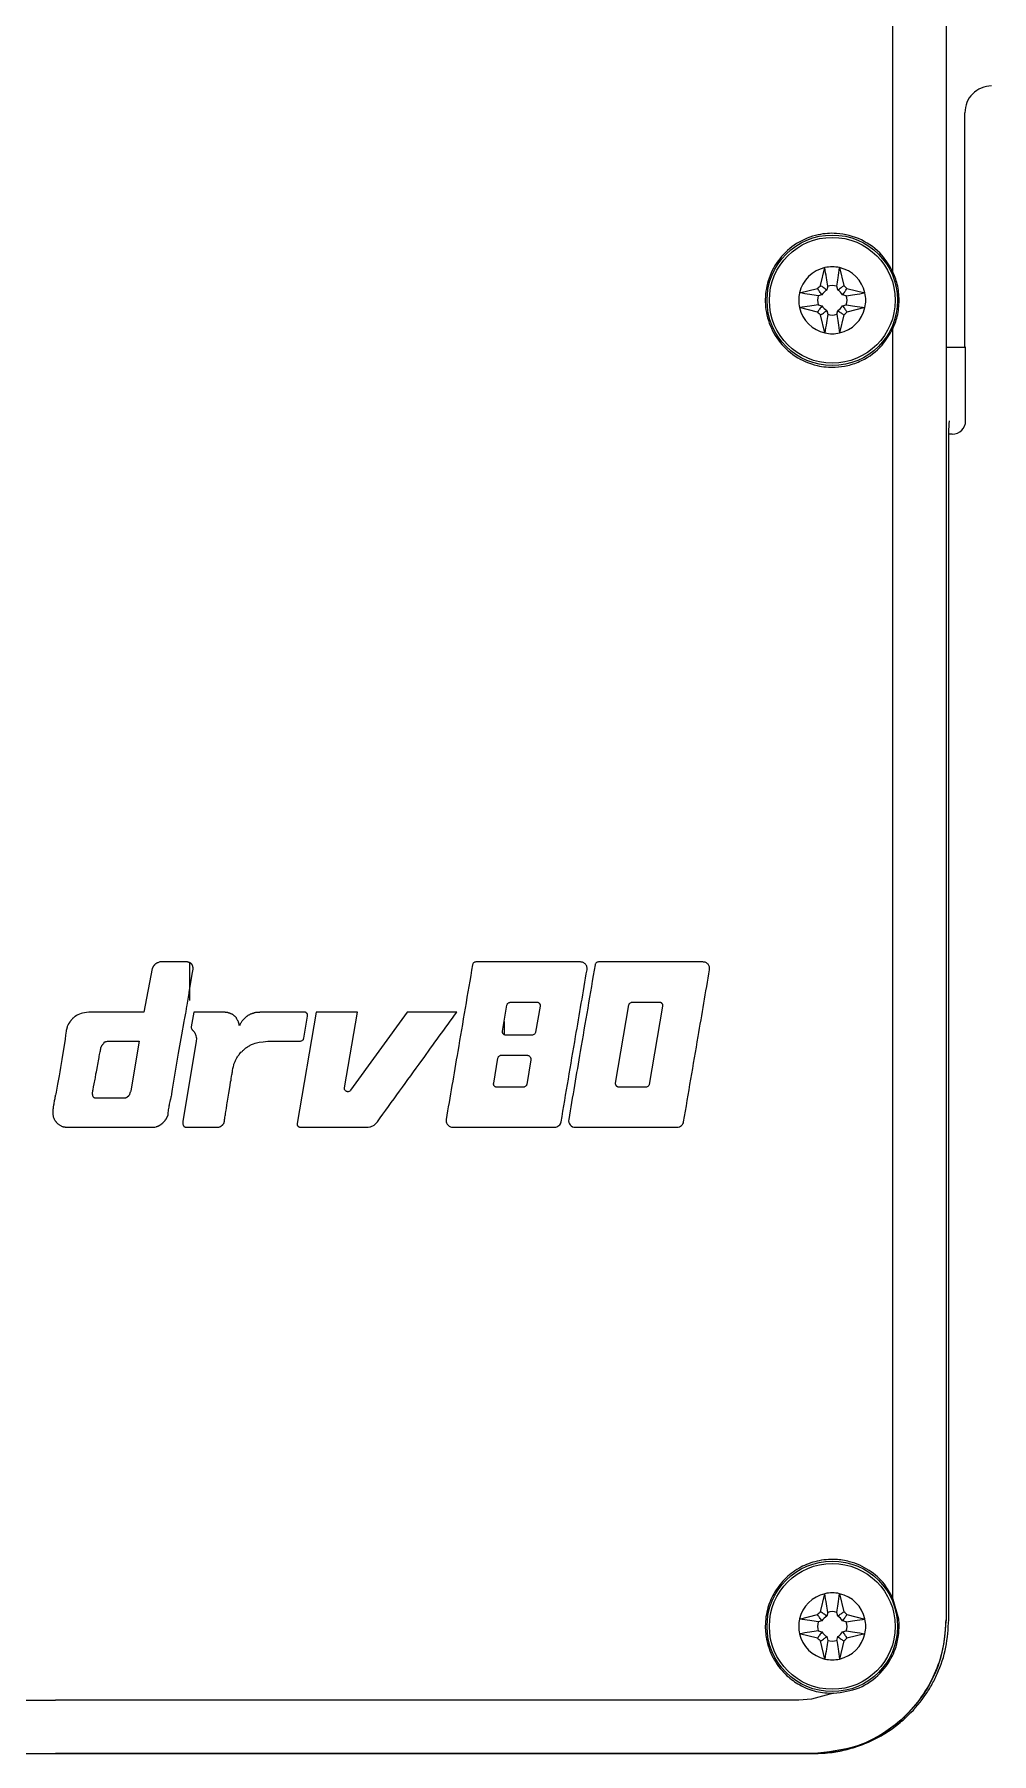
# Model space of a CAD drawing. Extents: x -6836 to 13740, y -142 to 3166.
# Drawn here: x 1495.342 to 1498.086, y 2938.186 to 2943.113 of the extents above; entities that cross this region are included whole.
import ezdxf

# ---------------------------------------------------------------- set-up
doc = ezdxf.new("R2010")
doc.units = 0
doc.header["$LTSCALE"] = 18
doc.header["$MEASUREMENT"] = 0
doc.layers.add('P-EQMT-N', color=3, linetype='Continuous')

# ---------------------------------------------------------------- blocks, each defined once
blk = doc.blocks.new('A$C472C50F8')
at = {"linetype": 'Continuous', "lineweight": 0}
for p, q in [((36.9557, 44.5501), (36.9557, 38.2164)), ((36.802, 39.56), (36.802, 38.4345)), ((36.9555, 39.56), (36.9555, 34.5698)), ((37.0093, 38.37), (37.0093, 38.8882)), ((36.5957, 38.3928), (36.6081, 38.4444)), ((36.6504, 38.4444), (36.6628, 38.3928)), ((36.5356, 38.3719), (36.5873, 38.3844)), ((36.6161, 38.391), (36.6136, 38.3803)), ((36.645, 38.3803), (36.6424, 38.391)), ((36.6712, 38.3844), (36.7229, 38.3719)), ((36.5997, 38.3665), (36.5891, 38.3639)), ((36.5891, 38.3377), (36.5997, 38.3351)), ((36.6694, 38.3639), (36.6588, 38.3665)), ((36.6588, 38.3351), (36.6694, 38.3377)), ((37.0097, 38.37), (37.0093, 38.37)), ((37.0097, 38.2164), (37.0097, 38.37)), ((36.5873, 38.3172), (36.5356, 38.3297)), ((36.6081, 38.2572), (36.5957, 38.3088)), ((36.6136, 38.3213), (36.6161, 38.3106)), ((36.6424, 38.3106), (36.645, 38.3213)), ((36.6628, 38.3088), (36.6504, 38.2572)), ((36.7229, 38.3297), (36.6712, 38.3172)), ((36.802, 38.2671), (36.8019, 34.6344)), ((36.9555, 38.2164), (36.9555, 34.5698)), ((36.9557, 38.2164), (36.9555, 38.2164)), ((36.9557, 38.2164), (37.0093, 38.2164)), ((37.0093, 38.2164), (37.0096, 38.2164)), ((37.0112, 38.2164), (37.0096, 38.2164)), ((37.0115, 38.2164), (37.0112, 38.2164)), ((37.0115, 38.0053), (37.0115, 38.2164)), ((36.9632, 34.5698), (36.9632, 37.9669)), ((36.9728, 37.9669), (36.9632, 37.9669)), ((36.9731, 37.9669), (36.9728, 37.9669)), ((34.68, 36.4356), (34.6561, 36.3109)), ((34.6875, 36.4473), (34.6861, 36.4459)), ((34.6942, 36.4518), (34.6924, 36.4508)), ((34.698, 36.4534), (34.696, 36.4526)), ((34.6999, 36.454), (34.698, 36.4534)), ((34.7019, 36.4546), (34.6999, 36.454)), ((34.7812, 36.4546), (34.7019, 36.4546)), ((34.786, 36.3684), (34.7951, 36.4244)), ((34.7882, 36.4519), (34.7866, 36.4527)), ((34.7867, 36.4526), (34.7867, 36.3446)), ((34.7969, 36.4336), (34.797, 36.436)), ((34.797, 36.436), (34.797, 36.4383)), ((35.9073, 36.4546), (35.6076, 36.4546)), ((36.2586, 36.4546), (35.9588, 36.4546)), ((34.7769, 36.3121), (34.7785, 36.3215)), ((34.7801, 36.3308), (34.7846, 36.359)), ((35.6841, 36.2561), (35.6969, 36.3312)), ((35.7064, 36.3392), (35.7823, 36.3393)), ((35.7917, 36.3282), (35.779, 36.2539)), ((36.0083, 36.1072), (36.0465, 36.3315)), ((36.056, 36.3394), (36.1335, 36.3394)), ((36.1429, 36.3282), (36.1047, 36.1039)), ((34.4428, 36.2816), (34.4403, 36.2776)), ((34.4627, 36.3016), (34.459, 36.2988)), ((34.6561, 36.3109), (34.504, 36.3109)), ((34.7646, 36.2455), (34.7713, 36.2844)), ((34.7991, 36.3109), (34.7915, 36.2683)), ((34.8869, 36.3109), (34.7991, 36.3109)), ((34.929, 36.2768), (34.9276, 36.2822)), ((34.9451, 36.2938), (34.9415, 36.2894)), ((34.9863, 36.31), (34.9809, 36.31)), ((35.1159, 36.3109), (34.9912, 36.3109)), ((35.1497, 36.3109), (35.0954, 35.992)), ((35.1145, 36.236), (35.1253, 36.2996)), ((35.2681, 36.3109), (35.1497, 36.3109)), ((35.2312, 36.094), (35.2681, 36.3109)), ((35.4108, 36.3109), (35.2484, 36.0868)), ((35.553, 36.3109), (35.4108, 36.3109)), ((35.6888, 36.2837), (35.6888, 36.2462)), ((34.43, 36.2336), (34.421, 36.1752)), ((34.4316, 36.2451), (34.43, 36.2336)), ((34.4332, 36.2567), (34.4316, 36.2451)), ((34.5412, 36.2217), (34.5443, 36.2253)), ((34.5537, 36.228), (34.6424, 36.228)), ((34.6424, 36.228), (34.6182, 36.0856)), ((34.7557, 36.1937), (34.7646, 36.2455)), ((34.8063, 36.2271), (34.7696, 36.0095)), ((34.7978, 36.2571), (34.8009, 36.2535)), ((34.8072, 36.2365), (34.8063, 36.2271)), ((34.9747, 36.2217), (34.9863, 36.2249)), ((34.9863, 36.2249), (34.998, 36.2262)), ((34.998, 36.2262), (35.0114, 36.228)), ((35.0114, 36.228), (35.105, 36.228)), ((35.7683, 36.2449), (35.6936, 36.2449)), ((34.421, 36.1752), (34.4172, 36.1517)), ((34.5326, 36.2092), (34.5335, 36.2101)), ((34.747, 36.142), (34.7557, 36.1937)), ((35.6587, 36.1069), (35.671, 36.1793)), ((35.6805, 36.1873), (35.754, 36.1873)), ((35.7654, 36.1738), (35.7535, 36.1039)), ((34.4131, 36.1283), (34.4089, 36.1048)), ((34.4152, 36.14), (34.4131, 36.1283)), ((34.4172, 36.1517), (34.4152, 36.14)), ((34.5174, 36.1228), (34.5188, 36.134)), ((34.521, 36.1447), (34.5228, 36.1555)), ((34.7385, 36.0901), (34.747, 36.142)), ((34.9066, 36.1196), (34.907, 36.1277)), ((34.9097, 36.1393), (34.9097, 36.1425)), ((34.9102, 36.1438), (34.9111, 36.1492)), ((34.9111, 36.1492), (34.9129, 36.1555)), ((34.4023, 36.0699), (34.4029, 36.0727)), ((34.4068, 36.0932), (34.4046, 36.0815)), ((34.4089, 36.1048), (34.4068, 36.0932)), ((34.5089, 36.078), (34.5094, 36.0865)), ((34.512, 36.0972), (34.5134, 36.1053)), ((34.6115, 36.0699), (34.6083, 36.0672)), ((34.6182, 36.0847), (34.6173, 36.082)), ((34.735, 36.0702), (34.7358, 36.0737)), ((34.7364, 36.0771), (34.7385, 36.0901)), ((34.8954, 36.056), (34.8981, 36.0672)), ((34.8981, 36.0672), (34.8994, 36.0789)), ((34.8994, 36.0789), (34.9017, 36.0896)), ((34.9035, 36.1004), (34.9048, 36.1107)), ((35.744, 36.0958), (35.6681, 36.0957)), ((36.0953, 36.096), (36.0178, 36.096)), ((34.3958, 36.0211), (34.3959, 36.0269)), ((34.3959, 36.0269), (34.3963, 36.0328)), ((34.3971, 36.0388), (34.398, 36.0449)), ((34.603, 36.0641), (34.5165, 36.0641)), ((34.7257, 36.0166), (34.7257, 36.02)), ((34.726, 36.0235), (34.7264, 36.0272)), ((34.7264, 36.0272), (34.7269, 36.031)), ((34.7269, 36.031), (34.7275, 36.0349)), ((34.7275, 36.0349), (34.7282, 36.0388)), ((34.7282, 36.0388), (34.729, 36.0428)), ((34.7298, 36.0469), (34.7307, 36.0509)), ((34.7307, 36.0509), (34.7316, 36.0549)), ((34.8927, 36.035), (34.8941, 36.0453)), ((34.4051, 35.9953), (34.4095, 35.9909)), ((34.4216, 35.983), (34.4225, 35.9829)), ((34.4225, 35.9829), (34.4234, 35.9828)), ((34.4337, 35.9811), (34.4347, 35.981)), ((34.4347, 35.981), (34.4356, 35.9809)), ((34.4356, 35.9809), (34.4365, 35.9808)), ((34.4365, 35.9808), (34.6786, 35.9808)), ((34.6872, 35.9815), (34.6911, 35.9824)), ((34.7137, 35.9966), (34.7162, 35.9996)), ((34.7696, 36.0095), (34.7673, 35.9978)), ((34.7673, 35.9978), (34.7673, 35.9911)), ((34.7682, 35.988), (34.7696, 35.9853)), ((34.7758, 35.9808), (34.8699, 35.9808)), ((34.8869, 35.9978), (34.8869, 36.0032)), ((34.8878, 36.005), (34.8878, 36.0095)), ((35.1048, 35.9808), (35.2943, 35.9808)), ((35.5415, 35.9808), (35.8331, 35.9808)), ((35.8927, 35.9808), (36.1843, 35.9808)), ((36.5957, 34.5926), (36.6081, 34.6442)), ((36.6504, 34.6442), (36.6628, 34.5926)), ((36.6161, 34.5908), (36.6136, 34.5801)), ((36.645, 34.5801), (36.6424, 34.5908)), ((36.82, 34.5715), (36.8019, 34.6344)), ((36.5356, 34.5717), (36.5873, 34.5842)), ((36.5997, 34.5663), (36.5891, 34.5637)), ((36.6694, 34.5637), (36.6588, 34.5663)), ((36.6712, 34.5842), (36.7229, 34.5717)), ((36.5873, 34.517), (36.5356, 34.5295)), ((36.5891, 34.5375), (36.5997, 34.5349)), ((36.6081, 34.457), (36.5957, 34.5087)), ((36.6136, 34.5211), (36.6161, 34.5104)), ((36.6424, 34.5104), (36.645, 34.5211)), ((36.6628, 34.5087), (36.6504, 34.457)), ((36.6588, 34.5349), (36.6694, 34.5375)), ((36.7229, 34.5295), (36.6712, 34.517)), ((36.5697, 34.342), (36.5333, 34.3395)), ((36.6331, 34.3587), (36.5697, 34.342)), ((32.2341, 34.1859), (36.5716, 34.1859)), ((32.2341, 34.1859), (34.4029, 34.1859)), ((36.5717, 34.1859), (34.4029, 34.1859)), ((36.5758, 34.1859), (36.5716, 34.1859))]:
    blk.add_line(p, q, dxfattribs=at)
at = {"linetype": 'Continuous', "lineweight": 0, "flags": 128}
for points in [[(34.7951, 36.4244), (34.7961, 36.4295), (34.7969, 36.4336)], [(34.7846, 36.359), (34.7854, 36.3643), (34.786, 36.3684)], [(34.7751, 36.3028), (34.7761, 36.308), (34.7769, 36.3121)], [(34.7785, 36.3215), (34.7794, 36.3267), (34.7801, 36.3308)], [(34.4382, 36.2736), (34.4372, 36.2713), (34.4365, 36.2695)], [(34.4519, 36.2925), (34.4501, 36.2905), (34.4486, 36.289)], [(34.459, 36.2988), (34.4569, 36.2971), (34.4554, 36.2958)], [(34.7713, 36.2844), (34.7724, 36.2896), (34.7733, 36.2936)], [(34.7733, 36.2936), (34.7743, 36.2988), (34.7751, 36.3028)], [(34.7915, 36.2683), (34.792, 36.2661), (34.7924, 36.2643)], [(34.925, 36.2867), (34.9237, 36.2889), (34.9227, 36.2907)], [(34.9299, 36.2714), (34.9294, 36.2745), (34.929, 36.2768)], [(34.933, 36.2782), (34.9313, 36.2744), (34.9299, 36.2714)], [(34.5344, 36.2123), (34.5352, 36.2141), (34.5358, 36.2155)], [(34.5492, 36.2271), (34.5517, 36.2276), (34.5537, 36.228)], [(34.8054, 36.2432), (34.8064, 36.2395), (34.8072, 36.2365)], [(34.9648, 36.2177), (34.9703, 36.22), (34.9747, 36.2217)], [(34.5228, 36.1555), (34.524, 36.1612), (34.525, 36.1658)], [(34.525, 36.1658), (34.526, 36.1713), (34.5268, 36.1756)], [(34.5268, 36.1756), (34.5276, 36.1804), (34.5282, 36.1841)], [(34.5282, 36.1841), (34.5289, 36.1891), (34.5295, 36.1931)], [(34.5295, 36.1931), (34.5305, 36.1968), (34.5313, 36.1998)], [(34.9142, 36.1617), (34.916, 36.1657), (34.9173, 36.1689)], [(34.9173, 36.1689), (34.9191, 36.1727), (34.9205, 36.1756)], [(34.9205, 36.1756), (34.9227, 36.1796), (34.9245, 36.1828)], [(34.929, 36.189), (34.932, 36.1928), (34.9344, 36.1958)], [(34.5152, 36.1138), (34.5164, 36.1188), (34.5174, 36.1228)], [(34.5188, 36.134), (34.52, 36.14), (34.521, 36.1447)], [(34.9048, 36.1107), (34.9058, 36.1157), (34.9066, 36.1196)], [(34.907, 36.1277), (34.9081, 36.1315), (34.9088, 36.1344)], [(34.9088, 36.1344), (34.9093, 36.1372), (34.9097, 36.1393)], [(34.9129, 36.1555), (34.9136, 36.159), (34.9142, 36.1617)], [(34.4014, 36.0636), (34.4019, 36.0672), (34.4023, 36.0699)], [(34.4046, 36.0815), (34.4036, 36.0766), (34.4029, 36.0727)], [(34.5094, 36.0726), (34.5091, 36.0756), (34.5089, 36.078)], [(34.5094, 36.0865), (34.5104, 36.089), (34.5111, 36.091)], [(34.5111, 36.0677), (34.5101, 36.0704), (34.5094, 36.0726)], [(34.5111, 36.091), (34.5116, 36.0945), (34.512, 36.0972)], [(34.5134, 36.1053), (34.5144, 36.1101), (34.5152, 36.1138)], [(34.7342, 36.0665), (34.7347, 36.0686), (34.735, 36.0702)], [(34.9017, 36.0896), (34.9027, 36.0956), (34.9035, 36.1004)], [(34.3963, 36.0155), (34.396, 36.0187), (34.3958, 36.0211)], [(34.3963, 36.0328), (34.3967, 36.0361), (34.3971, 36.0388)], [(34.398, 36.0449), (34.3987, 36.0484), (34.3991, 36.0511)], [(34.3991, 36.0511), (34.3998, 36.0546), (34.4003, 36.0573)], [(34.4003, 36.0573), (34.4009, 36.0609), (34.4014, 36.0636)], [(34.7316, 36.0549), (34.7326, 36.0593), (34.7334, 36.0627)], [(34.8878, 36.0095), (34.8888, 36.0135), (34.8896, 36.0166)], [(34.8896, 36.0166), (34.8903, 36.0214), (34.8909, 36.0251)], [(34.8909, 36.0251), (34.8919, 36.0307), (34.8927, 36.035)], [(34.8941, 36.0453), (34.8948, 36.0513), (34.8954, 36.056)], [(34.3974, 36.0101), (34.3968, 36.0132), (34.3963, 36.0155)], [(34.3992, 36.005), (34.3982, 36.0079), (34.3974, 36.0101)], [(34.7673, 35.9911), (34.7678, 35.9894), (34.7682, 35.988)]]:
    blk.add_lwpolyline(points, dxfattribs=at)
at = {"linetype": 'Continuous', "lineweight": 0}
for centre, radius in [((36.6293, 38.3508), 0.1871), ((36.6293, 38.3508), 0.1804), ((36.6293, 34.5506), 0.1871), ((36.6293, 34.5506), 0.1804)]:
    blk.add_circle(centre, radius, dxfattribs=at)
for centre, radius, start, end in [((36.6293, 38.3508), 0.096, 102.709, 167.291), ((36.6293, 38.3508), 0.096, 77.291, 102.709), ((36.6293, 38.3508), 0.096, 12.709, 77.291), ((36.6293, 38.3508), 0.0537, 128.6822, 141.3178), ((36.6293, 38.3508), 0.0423, 71.9052, 108.0948), ((36.6293, 38.3508), 0.0537, 38.6822, 51.3178), ((36.6293, 38.3508), 0.096, 167.291, 192.709), ((36.6293, 38.3508), 0.0423, 161.9052, 198.0948), ((36.6293, 38.3508), 0.0334, 118.0076, 151.9924), ((36.6293, 38.3508), 0.0334, 208.0076, 241.9924), ((36.6293, 38.3508), 0.0334, 28.0076, 61.9924), ((36.6293, 38.3508), 0.0334, 298.0076, 331.9924), ((36.6293, 38.3508), 0.0423, 341.9052, 18.0948), ((36.6293, 38.3508), 0.096, 347.291, 12.709), ((36.6293, 38.3508), 0.096, 192.709, 257.291), ((36.6293, 38.3508), 0.0537, 218.6822, 231.3178), ((36.6293, 38.3508), 0.0423, 251.9052, 288.0948), ((36.6293, 38.3508), 0.096, 282.709, 347.291), ((36.6293, 38.3508), 0.0537, 308.6822, 321.3178), ((36.6293, 38.3508), 0.096, 257.291, 270), ((36.6293, 38.3508), 0.096, 270, 282.709), ((36.9731, 38.0053), 0.0384, 270, 0), ((35.8927, 36), 0.0192, 170.3234, 269.9982), ((36.6293, 34.5506), 0.096, 102.709, 167.291), ((36.6293, 34.5506), 0.096, 77.291, 102.709), ((36.6293, 34.5506), 0.096, 12.709, 77.291), ((36.6293, 34.5506), 0.0537, 128.6822, 141.3178), ((36.6293, 34.5506), 0.0423, 71.9052, 108.0948), ((36.6293, 34.5506), 0.0537, 38.6822, 51.3178), ((36.6293, 34.5506), 0.096, 167.291, 192.709), ((36.6293, 34.5506), 0.0423, 161.9052, 198.0948), ((36.6293, 34.5506), 0.0334, 118.0076, 151.9924), ((36.6293, 34.5506), 0.0334, 28.0076, 61.9924), ((36.6293, 34.5506), 0.0423, 341.9052, 18.0948), ((36.6293, 34.5506), 0.096, 347.291, 12.709), ((36.6293, 34.5506), 0.096, 192.709, 257.291), ((36.6293, 34.5506), 0.0537, 218.6822, 231.3178), ((36.6293, 34.5506), 0.0334, 208.0076, 241.9924), ((36.6293, 34.5506), 0.0423, 251.9052, 288.0948), ((36.6293, 34.5506), 0.0334, 298.0076, 331.9924), ((36.6293, 34.5506), 0.096, 282.709, 347.291), ((36.6293, 34.5506), 0.0537, 308.6822, 321.3178), ((36.6293, 34.5506), 0.096, 257.291, 270), ((36.6293, 34.5506), 0.096, 270, 282.709)]:
    blk.add_arc(centre, radius, start, end, dxfattribs=at)
for points, knots in [([(37.0861, 38.965), (37.0759, 38.9639), (37.0558, 38.9616), (37.0306, 38.9436), (37.0126, 38.9185), (37.0104, 38.8983), (37.0093, 38.8882)], [0, 0, 0, 0, 0.251207, 0.499995, 0.748792, 1, 1, 1, 1]), ([(36.802, 38.4345), (36.7926, 38.4502), (36.7707, 38.4872), (36.7144, 38.5279), (36.6487, 38.5453), (36.5838, 38.5405), (36.5256, 38.5169), (36.4762, 38.4725), (36.4451, 38.4161), (36.434, 38.354), (36.4431, 38.2915), (36.4725, 38.2336), (36.5214, 38.1872), (36.58, 38.1619), (36.6326, 38.1572), (36.676, 38.1632), (36.7237, 38.1804), (36.7711, 38.2148), (36.7928, 38.2516), (36.802, 38.2671)], [0, 0, 0, 0, 0.053172, 0.12468, 0.196485, 0.247513, 0.312665, 0.375917, 0.437301, 0.496848, 0.556276, 0.618097, 0.682338, 0.749025, 0.799964, 0.834918, 0.876143, 0.947727, 1, 1, 1, 1]), ([(36.6161, 38.391), (36.6149, 38.3991), (36.6123, 38.4169), (36.6096, 38.4347), (36.6081, 38.4444)], [0, 0, 0, 0, 0.45233, 1, 1, 1, 1]), ([(36.6424, 38.391), (36.6436, 38.3991), (36.6462, 38.4169), (36.6489, 38.4347), (36.6504, 38.4444)], [0, 0, 0, 0, 0.45233, 1, 1, 1, 1]), ([(36.8212, 38.3508), (36.8202, 38.3665), (36.8184, 38.3956), (36.8072, 38.4222), (36.802, 38.4345)], [0, 0, 0, 0, 0.538458, 1, 1, 1, 1]), ([(36.5997, 38.3665), (36.5974, 38.3696), (36.593, 38.3755), (36.5891, 38.3815), (36.5873, 38.3844)], [0, 0, 0, 0, 0.526594, 1, 1, 1, 1]), ([(36.6136, 38.3803), (36.6104, 38.3826), (36.6045, 38.387), (36.5985, 38.3909), (36.5957, 38.3928)], [0, 0, 0, 0, 0.526594, 1, 1, 1, 1]), ([(36.645, 38.3803), (36.6481, 38.3826), (36.654, 38.387), (36.66, 38.3909), (36.6628, 38.3928)], [0, 0, 0, 0, 0.526594, 1, 1, 1, 1]), ([(36.6588, 38.3665), (36.6611, 38.3696), (36.6655, 38.3755), (36.6694, 38.3815), (36.6712, 38.3844)], [0, 0, 0, 0, 0.526595, 1, 1, 1, 1]), ([(36.5891, 38.3639), (36.581, 38.3651), (36.5631, 38.3678), (36.5454, 38.3704), (36.5356, 38.3719)], [0, 0, 0, 0, 0.452332, 1, 1, 1, 1]), ([(36.5891, 38.3377), (36.581, 38.3365), (36.5631, 38.3338), (36.5454, 38.3312), (36.5356, 38.3297)], [0, 0, 0, 0, 0.452332, 1, 1, 1, 1]), ([(36.5997, 38.3351), (36.5974, 38.332), (36.593, 38.3261), (36.5891, 38.3201), (36.5873, 38.3172)], [0, 0, 0, 0, 0.5265929, 1, 1, 1, 1]), ([(36.6588, 38.3351), (36.6611, 38.332), (36.6655, 38.3261), (36.6694, 38.3201), (36.6712, 38.3172)], [0, 0, 0, 0, 0.526593, 1, 1, 1, 1]), ([(36.6694, 38.3639), (36.6775, 38.3651), (36.6954, 38.3678), (36.7131, 38.3704), (36.7229, 38.3719)], [0, 0, 0, 0, 0.452332, 1, 1, 1, 1]), ([(36.6694, 38.3377), (36.6775, 38.3365), (36.6954, 38.3338), (36.7131, 38.3312), (36.7229, 38.3297)], [0, 0, 0, 0, 0.452332, 1, 1, 1, 1]), ([(36.802, 38.2671), (36.8072, 38.2794), (36.8184, 38.306), (36.8202, 38.3351), (36.8212, 38.3508)], [0, 0, 0, 0, 0.460824, 1, 1, 1, 1]), ([(36.5957, 38.3088), (36.5992, 38.3112), (36.6053, 38.3151), (36.6112, 38.3195), (36.6136, 38.3213)], [0, 0, 0, 0, 0.593406, 1, 1, 1, 1]), ([(36.6161, 38.3106), (36.6149, 38.3025), (36.6123, 38.2847), (36.6096, 38.2669), (36.6081, 38.2572)], [0, 0, 0, 0, 0.45233, 1, 1, 1, 1]), ([(36.6424, 38.3106), (36.6436, 38.3025), (36.6462, 38.2847), (36.6489, 38.2669), (36.6504, 38.2572)], [0, 0, 0, 0, 0.45233, 1, 1, 1, 1]), ([(36.645, 38.3213), (36.6481, 38.319), (36.654, 38.3146), (36.66, 38.3107), (36.6628, 38.3088)], [0, 0, 0, 0, 0.526593, 1, 1, 1, 1]), ([(36.9632, 37.9669), (36.9635, 37.977), (36.9641, 37.9946), (36.9648, 38.0021), (36.9651, 38.0053)], [0, 0, 0, 0, 0.567309, 1, 1, 1, 1]), ([(34.6807, 36.4376), (34.6806, 36.4372), (34.6803, 36.4365), (34.6801, 36.4359), (34.68, 36.4356)], [0, 0, 0, 0, 0.559618, 1, 1, 1, 1]), ([(34.6815, 36.4394), (34.6813, 36.4391), (34.6811, 36.4385), (34.6808, 36.4378), (34.6807, 36.4376)], [0, 0, 0, 0, 0.5607415, 1, 1, 1, 1]), ([(34.6825, 36.4412), (34.6823, 36.4409), (34.682, 36.4403), (34.6816, 36.4397), (34.6815, 36.4394)], [0, 0, 0, 0, 0.5606727, 1, 1, 1, 1]), ([(34.6835, 36.4429), (34.6833, 36.4425), (34.683, 36.442), (34.6826, 36.4414), (34.6825, 36.4412)], [0, 0, 0, 0, 0.5603113, 1, 1, 1, 1]), ([(34.6848, 36.4444), (34.6845, 36.4441), (34.6841, 36.4436), (34.6837, 36.4431), (34.6835, 36.4429)], [0, 0, 0, 0, 0.559868, 1, 1, 1, 1]), ([(34.6861, 36.4459), (34.6858, 36.4456), (34.6854, 36.4451), (34.685, 36.4446), (34.6848, 36.4444)], [0, 0, 0, 0, 0.559942, 1, 1, 1, 1]), ([(34.6891, 36.4485), (34.6888, 36.4483), (34.6883, 36.4479), (34.6878, 36.4475), (34.6875, 36.4473)], [0, 0, 0, 0, 0.559733, 1, 1, 1, 1]), ([(34.6907, 36.4497), (34.6904, 36.4495), (34.6898, 36.4491), (34.6893, 36.4487), (34.6891, 36.4485)], [0, 0, 0, 0, 0.560184, 1, 1, 1, 1]), ([(34.6924, 36.4508), (34.6921, 36.4506), (34.6915, 36.4502), (34.6909, 36.4499), (34.6907, 36.4497)], [0, 0, 0, 0, 0.559933, 1, 1, 1, 1]), ([(34.696, 36.4526), (34.6957, 36.4525), (34.6951, 36.4522), (34.6945, 36.4519), (34.6942, 36.4518)], [0, 0, 0, 0, 0.560135, 1, 1, 1, 1]), ([(34.7831, 36.454), (34.7827, 36.4541), (34.7821, 36.4543), (34.7815, 36.4545), (34.7812, 36.4546)], [0, 0, 0, 0, 0.56007, 1, 1, 1, 1]), ([(34.7849, 36.4534), (34.7845, 36.4535), (34.7839, 36.4537), (34.7833, 36.4539), (34.7831, 36.454)], [0, 0, 0, 0, 0.5601724, 1, 1, 1, 1]), ([(34.7866, 36.4527), (34.7862, 36.4528), (34.7857, 36.453), (34.7851, 36.4533), (34.7849, 36.4534)], [0, 0, 0, 0, 0.560049, 1, 1, 1, 1]), ([(34.7896, 36.4511), (34.7894, 36.4513), (34.7889, 36.4515), (34.7884, 36.4518), (34.7882, 36.4519)], [0, 0, 0, 0, 0.5600637, 1, 1, 1, 1]), ([(34.791, 36.4502), (34.7908, 36.4504), (34.7903, 36.4507), (34.7898, 36.451), (34.7896, 36.4511)], [0, 0, 0, 0, 0.559938, 1, 1, 1, 1]), ([(34.7923, 36.4492), (34.792, 36.4494), (34.7916, 36.4497), (34.7912, 36.4501), (34.791, 36.4502)], [0, 0, 0, 0, 0.5601409, 1, 1, 1, 1]), ([(34.7934, 36.4481), (34.7932, 36.4483), (34.7928, 36.4487), (34.7924, 36.4491), (34.7923, 36.4492)], [0, 0, 0, 0, 0.55982, 1, 1, 1, 1]), ([(34.7944, 36.4469), (34.7942, 36.4471), (34.7939, 36.4475), (34.7935, 36.4479), (34.7934, 36.4481)], [0, 0, 0, 0, 0.559906, 1, 1, 1, 1]), ([(34.7952, 36.4455), (34.795, 36.4457), (34.7948, 36.4462), (34.7945, 36.4467), (34.7944, 36.4469)], [0, 0, 0, 0, 0.5604047, 1, 1, 1, 1]), ([(34.7959, 36.444), (34.7958, 36.4442), (34.7955, 36.4447), (34.7953, 36.4453), (34.7952, 36.4455)], [0, 0, 0, 0, 0.559759, 1, 1, 1, 1]), ([(34.7964, 36.4423), (34.7963, 36.4426), (34.7961, 36.4431), (34.796, 36.4437), (34.7959, 36.444)], [0, 0, 0, 0, 0.560592, 1, 1, 1, 1]), ([(34.7968, 36.4404), (34.7967, 36.4407), (34.7966, 36.4414), (34.7965, 36.442), (34.7964, 36.4423)], [0, 0, 0, 0, 0.559765, 1, 1, 1, 1]), ([(34.797, 36.4383), (34.797, 36.4387), (34.7969, 36.4394), (34.7968, 36.4401), (34.7968, 36.4404)], [0, 0, 0, 0, 0.559253, 1, 1, 1, 1]), ([(35.5981, 36.4466), (35.584, 36.3638), (35.5588, 36.216), (35.5336, 36.0683), (35.5225, 36.0032)], [0, 0, 0, 0, 0.560003, 1, 1, 1, 1]), ([(35.6076, 36.4546), (35.6064, 36.4545), (35.6041, 36.4542), (35.6011, 36.4524), (35.599, 36.4498), (35.5984, 36.4477), (35.5981, 36.4466)], [0, 0, 0, 0, 0.26159, 0.515493, 0.76154, 1, 1, 1, 1]), ([(35.852, 35.9968), (35.8659, 36.0781), (35.8906, 36.2232), (35.9154, 36.3683), (35.9263, 36.4322)], [0, 0, 0, 0, 0.559999, 1, 1, 1, 1]), ([(35.9493, 36.4466), (35.9352, 36.3638), (35.91, 36.2161), (35.8848, 36.0683), (35.8738, 36.0032)], [0, 0, 0, 0, 0.56, 1, 1, 1, 1]), ([(35.9263, 36.4322), (35.9264, 36.4335), (35.9267, 36.4361), (35.9261, 36.4402), (35.9246, 36.4443), (35.9222, 36.4477), (35.9192, 36.4507), (35.9154, 36.453), (35.9112, 36.4544), (35.9085, 36.4545), (35.9073, 36.4546)], [0, 0, 0, 0, 0.114845, 0.23752, 0.367932, 0.506165, 0.608907, 0.752252, 0.895988, 1, 1, 1, 1]), ([(35.9588, 36.4546), (35.9576, 36.4545), (35.9552, 36.4542), (35.9522, 36.4522), (35.9502, 36.4497), (35.9496, 36.4476), (35.9493, 36.4466)], [0, 0, 0, 0, 0.272289, 0.529723, 0.772297, 1, 1, 1, 1]), ([(36.2033, 35.9968), (36.2171, 36.0781), (36.2419, 36.2232), (36.2666, 36.3683), (36.2775, 36.4322)], [0, 0, 0, 0, 0.5599969, 1, 1, 1, 1]), ([(36.2775, 36.4322), (36.2776, 36.4335), (36.2779, 36.4362), (36.2773, 36.4403), (36.2757, 36.4444), (36.2734, 36.4479), (36.2703, 36.4508), (36.2667, 36.4529), (36.2627, 36.4543), (36.2599, 36.4545), (36.2586, 36.4546)], [0, 0, 0, 0, 0.118565, 0.242451, 0.37166, 0.506128, 0.618471, 0.752208, 0.876104, 1, 1, 1, 1]), ([(35.6969, 36.3312), (35.6972, 36.3322), (35.6977, 36.3343), (35.6999, 36.3369), (35.7029, 36.3388), (35.7052, 36.339), (35.7064, 36.3392)], [0, 0, 0, 0, 0.237246, 0.482831, 0.737128, 1, 1, 1, 1]), ([(35.7823, 36.3394), (35.783, 36.3394), (35.7843, 36.3393), (35.7863, 36.3386), (35.7881, 36.3375), (35.7896, 36.3361), (35.7908, 36.3343), (35.7916, 36.3324), (35.7919, 36.3303), (35.7918, 36.3289), (35.7917, 36.3282)], [0, 0, 0, 0, 0.124988, 0.249994, 0.375002, 0.500014, 0.62498, 0.749964, 0.874955, 1, 1, 1, 1]), ([(36.0465, 36.3315), (36.0468, 36.3324), (36.0473, 36.3345), (36.0494, 36.3371), (36.0524, 36.339), (36.0548, 36.3393), (36.056, 36.3394)], [0, 0, 0, 0, 0.226152, 0.468223, 0.726169, 1, 1, 1, 1]), ([(36.1335, 36.3394), (36.1342, 36.3394), (36.1356, 36.3393), (36.1376, 36.3386), (36.1394, 36.3375), (36.1409, 36.3361), (36.1421, 36.3343), (36.1428, 36.3324), (36.1432, 36.3303), (36.143, 36.3289), (36.1429, 36.3282)], [0, 0, 0, 0, 0.124981, 0.249995, 0.374996, 0.500009, 0.624981, 0.749962, 0.874954, 1, 1, 1, 1]), ([(34.4352, 36.2654), (34.4351, 36.2646), (34.4348, 36.2632), (34.4345, 36.2618), (34.4344, 36.2612)], [0, 0, 0, 0, 0.559617, 1, 1, 1, 1]), ([(34.4365, 36.2695), (34.4362, 36.2687), (34.4358, 36.2674), (34.4354, 36.266), (34.4352, 36.2654)], [0, 0, 0, 0, 0.559818, 1, 1, 1, 1]), ([(34.4403, 36.2776), (34.4399, 36.2769), (34.4392, 36.2755), (34.4385, 36.2742), (34.4382, 36.2736)], [0, 0, 0, 0, 0.560233, 1, 1, 1, 1]), ([(34.4456, 36.2854), (34.4451, 36.2847), (34.4441, 36.2834), (34.4432, 36.2821), (34.4428, 36.2816)], [0, 0, 0, 0, 0.559891, 1, 1, 1, 1]), ([(34.4486, 36.289), (34.4481, 36.2883), (34.447, 36.2871), (34.446, 36.2859), (34.4456, 36.2854)], [0, 0, 0, 0, 0.560043, 1, 1, 1, 1]), ([(34.4554, 36.2958), (34.4547, 36.2951), (34.4536, 36.2941), (34.4524, 36.293), (34.4519, 36.2925)], [0, 0, 0, 0, 0.560105, 1, 1, 1, 1]), ([(34.504, 36.3109), (34.496, 36.3104), (34.4817, 36.3095), (34.4685, 36.304), (34.4627, 36.3016)], [0, 0, 0, 0, 0.5598901, 1, 1, 1, 1]), ([(34.7924, 36.2643), (34.7928, 36.2635), (34.7936, 36.2622), (34.7943, 36.2608), (34.7946, 36.2602)], [0, 0, 0, 0, 0.55993, 1, 1, 1, 1]), ([(34.8918, 36.31), (34.8909, 36.3101), (34.8893, 36.3104), (34.8876, 36.3107), (34.8869, 36.3109)], [0, 0, 0, 0, 0.560037, 1, 1, 1, 1]), ([(34.8963, 36.3095), (34.8955, 36.3096), (34.894, 36.3097), (34.8925, 36.3099), (34.8918, 36.31)], [0, 0, 0, 0, 0.559983, 1, 1, 1, 1]), ([(34.9012, 36.3077), (34.9003, 36.3081), (34.8987, 36.3086), (34.897, 36.3092), (34.8963, 36.3095)], [0, 0, 0, 0, 0.559932, 1, 1, 1, 1]), ([(34.9048, 36.3068), (34.9041, 36.307), (34.9029, 36.3073), (34.9018, 36.3076), (34.9012, 36.3077)], [0, 0, 0, 0, 0.559934, 1, 1, 1, 1]), ([(34.9088, 36.3046), (34.9081, 36.305), (34.9067, 36.3057), (34.9054, 36.3065), (34.9048, 36.3068)], [0, 0, 0, 0, 0.5600819, 1, 1, 1, 1]), ([(34.912, 36.3032), (34.9114, 36.3035), (34.9103, 36.3039), (34.9093, 36.3044), (34.9088, 36.3046)], [0, 0, 0, 0, 0.559924, 1, 1, 1, 1]), ([(34.9151, 36.3001), (34.9145, 36.3007), (34.9135, 36.3017), (34.9124, 36.3028), (34.912, 36.3032)], [0, 0, 0, 0, 0.560291, 1, 1, 1, 1]), ([(34.9182, 36.2979), (34.9177, 36.2983), (34.9166, 36.299), (34.9156, 36.2998), (34.9151, 36.3001)], [0, 0, 0, 0, 0.560118, 1, 1, 1, 1]), ([(34.9214, 36.2947), (34.9208, 36.2953), (34.9197, 36.2964), (34.9187, 36.2974), (34.9182, 36.2979)], [0, 0, 0, 0, 0.559926, 1, 1, 1, 1]), ([(34.9227, 36.2907), (34.9225, 36.2915), (34.922, 36.2928), (34.9216, 36.2941), (34.9214, 36.2947)], [0, 0, 0, 0, 0.560141, 1, 1, 1, 1]), ([(34.9276, 36.2822), (34.9271, 36.283), (34.9263, 36.2845), (34.9254, 36.286), (34.925, 36.2867)], [0, 0, 0, 0, 0.559821, 1, 1, 1, 1]), ([(34.9366, 36.2844), (34.9359, 36.2833), (34.9347, 36.2812), (34.9335, 36.2791), (34.933, 36.2782)], [0, 0, 0, 0, 0.5601678, 1, 1, 1, 1]), ([(34.9415, 36.2894), (34.9406, 36.2884), (34.939, 36.2868), (34.9373, 36.2852), (34.9366, 36.2844)], [0, 0, 0, 0, 0.560076, 1, 1, 1, 1]), ([(34.95, 36.2979), (34.9491, 36.2971), (34.9475, 36.2958), (34.9458, 36.2944), (34.9451, 36.2938)], [0, 0, 0, 0, 0.560062, 1, 1, 1, 1]), ([(34.9545, 36.301), (34.9537, 36.3004), (34.9522, 36.2994), (34.9507, 36.2983), (34.95, 36.2979)], [0, 0, 0, 0, 0.5599468, 1, 1, 1, 1]), ([(34.9599, 36.3041), (34.9589, 36.3035), (34.9571, 36.3025), (34.9553, 36.3015), (34.9545, 36.301)], [0, 0, 0, 0, 0.559963, 1, 1, 1, 1]), ([(34.9657, 36.3064), (34.9646, 36.306), (34.9627, 36.3052), (34.9607, 36.3045), (34.9599, 36.3041)], [0, 0, 0, 0, 0.560039, 1, 1, 1, 1]), ([(34.9702, 36.3077), (34.9694, 36.3075), (34.9679, 36.307), (34.9664, 36.3066), (34.9657, 36.3064)], [0, 0, 0, 0, 0.559953, 1, 1, 1, 1]), ([(34.9756, 36.3095), (34.9746, 36.3092), (34.9728, 36.3086), (34.971, 36.308), (34.9702, 36.3077)], [0, 0, 0, 0, 0.560066, 1, 1, 1, 1]), ([(34.9809, 36.31), (34.9799, 36.3099), (34.9781, 36.3097), (34.9764, 36.3096), (34.9756, 36.3095)], [0, 0, 0, 0, 0.559993, 1, 1, 1, 1]), ([(34.9912, 36.3109), (34.9903, 36.3107), (34.9887, 36.3104), (34.987, 36.3101), (34.9863, 36.31)], [0, 0, 0, 0, 0.559963, 1, 1, 1, 1]), ([(35.1253, 36.2996), (35.1254, 36.3003), (35.1256, 36.3017), (35.1252, 36.3038), (35.1244, 36.3057), (35.1233, 36.3075), (35.1217, 36.3089), (35.1199, 36.31), (35.118, 36.3107), (35.1166, 36.3108), (35.1159, 36.3109)], [0, 0, 0, 0, 0.124921, 0.249925, 0.374922, 0.500015, 0.624945, 0.749966, 0.874984, 1, 1, 1, 1]), ([(35.3253, 35.9967), (35.3678, 36.0553), (35.4437, 36.16), (35.5196, 36.2648), (35.553, 36.3109)], [0, 0, 0, 0, 0.559998, 1, 1, 1, 1]), ([(34.4344, 36.2612), (34.4342, 36.2604), (34.4338, 36.2589), (34.4334, 36.2573), (34.4332, 36.2567)], [0, 0, 0, 0, 0.559793, 1, 1, 1, 1]), ([(34.5358, 36.2155), (34.5368, 36.2166), (34.5386, 36.2187), (34.5404, 36.2208), (34.5412, 36.2217)], [0, 0, 0, 0, 0.559916, 1, 1, 1, 1]), ([(34.5443, 36.2253), (34.5452, 36.2257), (34.5468, 36.2262), (34.5485, 36.2268), (34.5492, 36.2271)], [0, 0, 0, 0, 0.559926, 1, 1, 1, 1]), ([(34.7946, 36.2602), (34.7952, 36.2597), (34.7963, 36.2586), (34.7973, 36.2576), (34.7978, 36.2571)], [0, 0, 0, 0, 0.5602906, 1, 1, 1, 1]), ([(34.8009, 36.2535), (34.8013, 36.2526), (34.8021, 36.251), (34.8028, 36.2493), (34.8032, 36.2486)], [0, 0, 0, 0, 0.560123, 1, 1, 1, 1]), ([(34.8032, 36.2486), (34.8036, 36.2476), (34.8043, 36.2458), (34.8051, 36.244), (34.8054, 36.2432)], [0, 0, 0, 0, 0.560203, 1, 1, 1, 1]), ([(34.9482, 36.2083), (34.9498, 36.2092), (34.9524, 36.2109), (34.9551, 36.2125), (34.9563, 36.2132)], [0, 0, 0, 0, 0.560042, 1, 1, 1, 1]), ([(34.9563, 36.2132), (34.9579, 36.2141), (34.9607, 36.2156), (34.9636, 36.217), (34.9648, 36.2177)], [0, 0, 0, 0, 0.559946, 1, 1, 1, 1]), ([(35.105, 36.228), (35.1061, 36.2281), (35.1083, 36.2283), (35.1112, 36.2301), (35.1135, 36.2327), (35.1142, 36.2349), (35.1145, 36.236)], [0, 0, 0, 0, 0.243313, 0.491028, 0.743341, 1, 1, 1, 1]), ([(35.6936, 36.2449), (35.6929, 36.2449), (35.6915, 36.245), (35.6895, 36.2457), (35.6877, 36.2468), (35.6862, 36.2482), (35.685, 36.25), (35.6842, 36.2519), (35.6839, 36.254), (35.684, 36.2554), (35.6841, 36.2561)], [0, 0, 0, 0, 0.124981, 0.249995, 0.374996, 0.500009, 0.62498, 0.749962, 0.874954, 1, 1, 1, 1]), ([(35.779, 36.2539), (35.7787, 36.2528), (35.7781, 36.2504), (35.7757, 36.2475), (35.7723, 36.2453), (35.7697, 36.245), (35.7683, 36.2449)], [0, 0, 0, 0, 0.235258, 0.480479, 0.735327, 1, 1, 1, 1]), ([(34.5313, 36.1998), (34.5315, 36.2007), (34.5318, 36.2024), (34.5321, 36.204), (34.5322, 36.2047)], [0, 0, 0, 0, 0.559694, 1, 1, 1, 1]), ([(34.5322, 36.2047), (34.5323, 36.2054), (34.5324, 36.2066), (34.5326, 36.2078), (34.5326, 36.2083)], [0, 0, 0, 0, 0.5597488, 1, 1, 1, 1]), ([(34.5326, 36.2083), (34.5326, 36.2085), (34.5326, 36.2088), (34.5326, 36.2091), (34.5326, 36.2092)], [0, 0, 0, 0, 0.561223, 1, 1, 1, 1]), ([(34.5335, 36.2101), (34.5337, 36.2105), (34.534, 36.2113), (34.5343, 36.212), (34.5344, 36.2123)], [0, 0, 0, 0, 0.559787, 1, 1, 1, 1]), ([(34.9245, 36.1828), (34.9254, 36.1839), (34.9268, 36.186), (34.9283, 36.1881), (34.929, 36.189)], [0, 0, 0, 0, 0.559904, 1, 1, 1, 1]), ([(34.9344, 36.1958), (34.9357, 36.1969), (34.9381, 36.199), (34.9405, 36.2011), (34.9415, 36.202)], [0, 0, 0, 0, 0.559935, 1, 1, 1, 1]), ([(34.9415, 36.202), (34.9428, 36.2032), (34.945, 36.2053), (34.9473, 36.2074), (34.9482, 36.2083)], [0, 0, 0, 0, 0.560103, 1, 1, 1, 1]), ([(35.671, 36.1793), (35.6713, 36.1804), (35.6719, 36.1825), (35.674, 36.1851), (35.677, 36.1869), (35.6793, 36.1872), (35.6805, 36.1873)], [0, 0, 0, 0, 0.240321, 0.487048, 0.740258, 1, 1, 1, 1]), ([(35.754, 36.1873), (35.7548, 36.1872), (35.7565, 36.1871), (35.7589, 36.1863), (35.7611, 36.185), (35.7629, 36.1833), (35.7643, 36.1812), (35.7652, 36.1788), (35.7657, 36.1763), (35.7655, 36.1746), (35.7654, 36.1738)], [0, 0, 0, 0, 0.124988, 0.249987, 0.37498, 0.49995, 0.624942, 0.749955, 0.87501, 1, 1, 1, 1]), ([(34.9097, 36.1425), (34.9098, 36.1427), (34.91, 36.1432), (34.9101, 36.1436), (34.9102, 36.1438)], [0, 0, 0, 0, 0.5589, 1, 1, 1, 1]), ([(34.5134, 36.0654), (34.513, 36.0659), (34.5122, 36.0666), (34.5115, 36.0674), (34.5111, 36.0677)], [0, 0, 0, 0, 0.560165, 1, 1, 1, 1]), ([(34.5165, 36.0641), (34.5159, 36.0644), (34.5149, 36.0648), (34.5138, 36.0652), (34.5134, 36.0654)], [0, 0, 0, 0, 0.559924, 1, 1, 1, 1]), ([(34.6083, 36.0672), (34.6073, 36.0667), (34.6055, 36.0656), (34.6037, 36.0646), (34.603, 36.0641)], [0, 0, 0, 0, 0.559962, 1, 1, 1, 1]), ([(34.6146, 36.074), (34.614, 36.0732), (34.613, 36.0719), (34.6119, 36.0705), (34.6115, 36.0699)], [0, 0, 0, 0, 0.559942, 1, 1, 1, 1]), ([(34.6159, 36.0789), (34.6157, 36.078), (34.6152, 36.0763), (34.6148, 36.0747), (34.6146, 36.074)], [0, 0, 0, 0, 0.559706, 1, 1, 1, 1]), ([(34.6173, 36.082), (34.617, 36.0814), (34.6166, 36.0804), (34.6161, 36.0793), (34.6159, 36.0789)], [0, 0, 0, 0, 0.559874, 1, 1, 1, 1]), ([(34.6182, 36.0856), (34.6182, 36.0854), (34.6182, 36.0851), (34.6182, 36.0848), (34.6182, 36.0847)], [0, 0, 0, 0, 0.560104, 1, 1, 1, 1]), ([(34.7334, 36.0627), (34.7336, 36.0634), (34.7338, 36.0647), (34.7341, 36.066), (34.7342, 36.0665)], [0, 0, 0, 0, 0.559795, 1, 1, 1, 1]), ([(34.7358, 36.0737), (34.7359, 36.0744), (34.7361, 36.0755), (34.7363, 36.0766), (34.7364, 36.0771)], [0, 0, 0, 0, 0.560156, 1, 1, 1, 1]), ([(35.2484, 36.0868), (35.2477, 36.0859), (35.2463, 36.0843), (35.2433, 36.083), (35.24, 36.0826), (35.2368, 36.0834), (35.2341, 36.0851), (35.2321, 36.0877), (35.2309, 36.0908), (35.2311, 36.0929), (35.2312, 36.094)], [0, 0, 0, 0, 0.124945, 0.249979, 0.374987, 0.500001, 0.624984, 0.750002, 0.875024, 1, 1, 1, 1]), ([(35.6681, 36.0957), (35.6674, 36.0957), (35.666, 36.0958), (35.664, 36.0965), (35.6622, 36.0976), (35.6607, 36.0991), (35.6596, 36.1008), (35.6588, 36.1027), (35.6584, 36.1048), (35.6586, 36.1062), (35.6587, 36.1069)], [0, 0, 0, 0, 0.1250013, 0.2500045, 0.3750112, 0.5000213, 0.6249852, 0.7499677, 0.8749566, 1, 1, 1, 1]), ([(35.7535, 36.1039), (35.7532, 36.1029), (35.7526, 36.1008), (35.7505, 36.0982), (35.7475, 36.0963), (35.7452, 36.0961), (35.744, 36.096)], [0, 0, 0, 0, 0.238649, 0.484758, 0.738564, 1, 1, 1, 1]), ([(36.0178, 36.096), (36.0171, 36.096), (36.0157, 36.0961), (36.0137, 36.0968), (36.0119, 36.0979), (36.0104, 36.0993), (36.0092, 36.1011), (36.0084, 36.103), (36.0081, 36.1051), (36.0082, 36.1065), (36.0083, 36.1072)], [0, 0, 0, 0, 0.125007, 0.249972, 0.374983, 0.499999, 0.624969, 0.749957, 0.874951, 1, 1, 1, 1]), ([(36.1047, 36.1039), (36.1044, 36.103), (36.1039, 36.1009), (36.1018, 36.0983), (36.0989, 36.0964), (36.0965, 36.0961), (36.0953, 36.096)], [0, 0, 0, 0, 0.226552, 0.468761, 0.726526, 1, 1, 1, 1]), ([(34.7241, 36.013), (34.7244, 36.0137), (34.7249, 36.0149), (34.7254, 36.0161), (34.7257, 36.0166)], [0, 0, 0, 0, 0.560122, 1, 1, 1, 1]), ([(34.7257, 36.02), (34.7258, 36.0207), (34.7259, 36.0218), (34.7259, 36.023), (34.726, 36.0235)], [0, 0, 0, 0, 0.559947, 1, 1, 1, 1]), ([(34.729, 36.0428), (34.7292, 36.0436), (34.7294, 36.0449), (34.7297, 36.0463), (34.7298, 36.0469)], [0, 0, 0, 0, 0.5596734, 1, 1, 1, 1]), ([(34.4017, 36), (34.4012, 36.0009), (34.4004, 36.0026), (34.3995, 36.0042), (34.3992, 36.005)], [0, 0, 0, 0, 0.560147, 1, 1, 1, 1]), ([(34.4029, 35.9984), (34.4027, 35.9987), (34.4023, 35.9992), (34.4019, 35.9998), (34.4017, 36)], [0, 0, 0, 0, 0.5598859, 1, 1, 1, 1]), ([(34.4029, 35.9984), (34.4033, 35.9978), (34.404, 35.9968), (34.4048, 35.9958), (34.4051, 35.9953)], [0, 0, 0, 0, 0.560117, 1, 1, 1, 1]), ([(34.4095, 35.9909), (34.4105, 35.9902), (34.4124, 35.9888), (34.4142, 35.9874), (34.415, 35.9868)], [0, 0, 0, 0, 0.560072, 1, 1, 1, 1]), ([(34.415, 35.9868), (34.4162, 35.9861), (34.4184, 35.9849), (34.4206, 35.9836), (34.4216, 35.983)], [0, 0, 0, 0, 0.560066, 1, 1, 1, 1]), ([(34.4234, 35.9828), (34.4236, 35.9828), (34.4239, 35.9827), (34.4242, 35.9827), (34.4244, 35.9827)], [0, 0, 0, 0, 0.560076, 1, 1, 1, 1]), ([(34.4244, 35.9827), (34.4245, 35.9826), (34.4249, 35.9826), (34.4252, 35.9825), (34.4254, 35.9825)], [0, 0, 0, 0, 0.559898, 1, 1, 1, 1]), ([(34.4254, 35.9825), (34.4256, 35.9825), (34.4259, 35.9824), (34.4262, 35.9824), (34.4264, 35.9823)], [0, 0, 0, 0, 0.5599151, 1, 1, 1, 1]), ([(34.4264, 35.9823), (34.4272, 35.9822), (34.4286, 35.9819), (34.43, 35.9817), (34.4307, 35.9816)], [0, 0, 0, 0, 0.559968, 1, 1, 1, 1]), ([(34.4307, 35.9816), (34.4309, 35.9815), (34.4312, 35.9815), (34.4316, 35.9814), (34.4317, 35.9814)], [0, 0, 0, 0, 0.560151, 1, 1, 1, 1]), ([(34.4317, 35.9814), (34.4319, 35.9814), (34.4322, 35.9813), (34.4326, 35.9813), (34.4327, 35.9812)], [0, 0, 0, 0, 0.560082, 1, 1, 1, 1]), ([(34.4327, 35.9812), (34.4329, 35.9812), (34.4333, 35.9812), (34.4336, 35.9811), (34.4337, 35.9811)], [0, 0, 0, 0, 0.559939, 1, 1, 1, 1]), ([(34.6786, 35.9808), (34.6794, 35.9808), (34.6809, 35.9809), (34.6823, 35.981), (34.683, 35.981)], [0, 0, 0, 0, 0.5600058, 1, 1, 1, 1]), ([(34.683, 35.981), (34.6838, 35.9811), (34.6852, 35.9813), (34.6865, 35.9815), (34.6872, 35.9815)], [0, 0, 0, 0, 0.560019, 1, 1, 1, 1]), ([(34.6911, 35.9824), (34.6918, 35.9826), (34.6931, 35.9831), (34.6944, 35.9835), (34.6949, 35.9836)], [0, 0, 0, 0, 0.5599586, 1, 1, 1, 1]), ([(34.6949, 35.9836), (34.6956, 35.9839), (34.6968, 35.9844), (34.698, 35.9849), (34.6985, 35.9851)], [0, 0, 0, 0, 0.560052, 1, 1, 1, 1]), ([(34.6985, 35.9851), (34.6992, 35.9855), (34.7003, 35.9861), (34.7014, 35.9867), (34.7019, 35.9869)], [0, 0, 0, 0, 0.559942, 1, 1, 1, 1]), ([(34.7019, 35.9869), (34.7025, 35.9873), (34.7036, 35.988), (34.7047, 35.9887), (34.7052, 35.989)], [0, 0, 0, 0, 0.5600946, 1, 1, 1, 1]), ([(34.7052, 35.989), (34.7057, 35.9894), (34.7067, 35.9902), (34.7077, 35.991), (34.7082, 35.9913)], [0, 0, 0, 0, 0.560048, 1, 1, 1, 1]), ([(34.7082, 35.9913), (34.7087, 35.9918), (34.7097, 35.9927), (34.7106, 35.9935), (34.711, 35.9939)], [0, 0, 0, 0, 0.5601064, 1, 1, 1, 1]), ([(34.711, 35.9939), (34.7115, 35.9944), (34.7124, 35.9953), (34.7133, 35.9962), (34.7137, 35.9966)], [0, 0, 0, 0, 0.5602738, 1, 1, 1, 1]), ([(34.7162, 35.9996), (34.7166, 36.0002), (34.7173, 36.0012), (34.7181, 36.0023), (34.7184, 36.0027)], [0, 0, 0, 0, 0.560178, 1, 1, 1, 1]), ([(34.7184, 36.0027), (34.7188, 36.0033), (34.7195, 36.0044), (34.7202, 36.0055), (34.7205, 36.006)], [0, 0, 0, 0, 0.560141, 1, 1, 1, 1]), ([(34.7205, 36.006), (34.7209, 36.0066), (34.7215, 36.0078), (34.7221, 36.0089), (34.7224, 36.0094)], [0, 0, 0, 0, 0.559837, 1, 1, 1, 1]), ([(34.7224, 36.0094), (34.7227, 36.0101), (34.7233, 36.0113), (34.7239, 36.0125), (34.7241, 36.013)], [0, 0, 0, 0, 0.560002, 1, 1, 1, 1]), ([(34.7696, 35.9853), (34.7699, 35.9849), (34.7705, 35.9841), (34.7711, 35.9834), (34.7714, 35.983)], [0, 0, 0, 0, 0.560204, 1, 1, 1, 1]), ([(34.7714, 35.983), (34.7718, 35.9828), (34.7725, 35.9823), (34.7733, 35.9819), (34.7736, 35.9817)], [0, 0, 0, 0, 0.560126, 1, 1, 1, 1]), ([(34.7736, 35.9817), (34.774, 35.9815), (34.7748, 35.9812), (34.7755, 35.9809), (34.7758, 35.9808)], [0, 0, 0, 0, 0.56017, 1, 1, 1, 1]), ([(34.8699, 35.9808), (34.8708, 35.9811), (34.8724, 35.9817), (34.8741, 35.9823), (34.8748, 35.9826)], [0, 0, 0, 0, 0.560068, 1, 1, 1, 1]), ([(34.8748, 35.9826), (34.8754, 35.983), (34.8764, 35.9838), (34.8775, 35.9845), (34.8779, 35.9848)], [0, 0, 0, 0, 0.559924, 1, 1, 1, 1]), ([(34.8779, 35.9848), (34.8786, 35.9853), (34.8798, 35.986), (34.881, 35.9867), (34.8815, 35.9871)], [0, 0, 0, 0, 0.5601012, 1, 1, 1, 1]), ([(34.8815, 35.9871), (34.8819, 35.9877), (34.8827, 35.9887), (34.8834, 35.9898), (34.8838, 35.9902)], [0, 0, 0, 0, 0.560391, 1, 1, 1, 1]), ([(34.8838, 35.9902), (34.8841, 35.9906), (34.8847, 35.9914), (34.8853, 35.9921), (34.8856, 35.9925)], [0, 0, 0, 0, 0.55984, 1, 1, 1, 1]), ([(34.8856, 35.9925), (34.8857, 35.993), (34.886, 35.9941), (34.8863, 35.9951), (34.8864, 35.9956)], [0, 0, 0, 0, 0.559869, 1, 1, 1, 1]), ([(34.8864, 35.9956), (34.8865, 35.996), (34.8867, 35.9968), (34.8868, 35.9975), (34.8869, 35.9978)], [0, 0, 0, 0, 0.559765, 1, 1, 1, 1]), ([(34.8869, 36.0032), (34.8871, 36.0035), (34.8874, 36.0041), (34.8877, 36.0047), (34.8878, 36.005)], [0, 0, 0, 0, 0.5600716, 1, 1, 1, 1]), ([(35.0954, 35.992), (35.0953, 35.9913), (35.0952, 35.9899), (35.0955, 35.9879), (35.0963, 35.9859), (35.0975, 35.9842), (35.099, 35.9827), (35.1008, 35.9816), (35.1028, 35.9809), (35.1042, 35.9809), (35.1048, 35.9808)], [0, 0, 0, 0, 0.124918, 0.249918, 0.374913, 0.500002, 0.625024, 0.749964, 0.874987, 1, 1, 1, 1]), ([(35.2943, 35.9808), (35.2973, 35.981), (35.3034, 35.9814), (35.312, 35.9848), (35.3196, 35.9898), (35.3234, 35.9944), (35.3253, 35.9967)], [0, 0, 0, 0, 0.254112, 0.50549, 0.754112, 1, 1, 1, 1]), ([(35.5225, 36.0032), (35.5224, 36.0008), (35.5221, 35.9969), (35.524, 35.9915), (35.5268, 35.9873), (35.5305, 35.984), (35.5354, 35.9814), (35.5392, 35.981), (35.5415, 35.9808)], [0, 0, 0, 0, 0.2166478, 0.3523992, 0.5060995, 0.6626993, 0.7973912, 1, 1, 1, 1]), ([(35.8331, 35.9808), (35.8355, 35.9811), (35.8401, 35.9816), (35.846, 35.9853), (35.8503, 35.9905), (35.8515, 35.9947), (35.852, 35.9968)], [0, 0, 0, 0, 0.263001, 0.517365, 0.762997, 1, 1, 1, 1]), ([(36.1843, 35.9808), (36.1868, 35.9811), (36.1916, 35.9816), (36.1976, 35.9856), (36.2017, 35.9908), (36.2027, 35.9948), (36.2033, 35.9968)], [0, 0, 0, 0, 0.27601, 0.53471, 0.776034, 1, 1, 1, 1]), ([(36.8019, 34.6344), (36.7947, 34.647), (36.7777, 34.6768), (36.7359, 34.7138), (36.6862, 34.7363), (36.6346, 34.7444), (36.5861, 34.74), (36.5373, 34.7216), (36.4954, 34.6914), (36.4633, 34.6513), (36.4424, 34.6036), (36.4353, 34.5549), (36.441, 34.503), (36.4606, 34.4529), (36.4948, 34.4103), (36.5366, 34.3804), (36.5825, 34.3615), (36.6163, 34.3597), (36.6331, 34.3587)], [0, 0, 0, 0, 0.053164, 0.124979, 0.200476, 0.249897, 0.315107, 0.376234, 0.438763, 0.501916, 0.562068, 0.62759, 0.679612, 0.751662, 0.821666, 0.876511, 0.9387, 1, 1, 1, 1]), ([(36.6161, 34.5908), (36.6149, 34.5989), (36.6123, 34.6167), (36.6096, 34.6345), (36.6081, 34.6442)], [0, 0, 0, 0, 0.452338, 1, 1, 1, 1]), ([(36.6424, 34.5908), (36.6436, 34.5989), (36.6462, 34.6167), (36.6489, 34.6345), (36.6504, 34.6442)], [0, 0, 0, 0, 0.452338, 1, 1, 1, 1]), ([(36.6136, 34.5801), (36.6104, 34.5824), (36.6045, 34.5868), (36.5985, 34.5907), (36.5957, 34.5926)], [0, 0, 0, 0, 0.526595, 1, 1, 1, 1]), ([(36.645, 34.5801), (36.6481, 34.5824), (36.654, 34.5868), (36.66, 34.5907), (36.6628, 34.5926)], [0, 0, 0, 0, 0.526596, 1, 1, 1, 1]), ([(36.5891, 34.5637), (36.581, 34.5649), (36.5631, 34.5676), (36.5454, 34.5702), (36.5356, 34.5717)], [0, 0, 0, 0, 0.452332, 1, 1, 1, 1]), ([(36.5716, 34.1859), (36.5968, 34.1874), (36.647, 34.1902), (36.7195, 34.213), (36.7862, 34.2485), (36.8449, 34.2966), (36.8929, 34.3552), (36.9284, 34.4219), (36.9512, 34.4944), (36.9541, 34.5447), (36.9555, 34.5698)], [0, 0, 0, 0, 0.125098, 0.249974, 0.374962, 0.500002, 0.625039, 0.750026, 0.874905, 1, 1, 1, 1]), ([(36.9555, 34.5698), (36.9523, 34.5324), (36.9459, 34.4574), (36.8957, 34.3542), (36.8155, 34.2652), (36.7041, 34.1993), (36.6158, 34.1904), (36.5717, 34.1859)], [0, 0, 0, 0, 0.186471, 0.373147, 0.560639, 0.780497, 1, 1, 1, 1]), ([(36.5758, 34.1859), (36.5935, 34.1866), (36.626, 34.1879), (36.6731, 34.1974), (36.7186, 34.2118), (36.7634, 34.2327), (36.805, 34.2591), (36.8496, 34.2959), (36.8858, 34.337), (36.9137, 34.3807), (36.9369, 34.4268), (36.9583, 34.4896), (36.9616, 34.5433), (36.9632, 34.5698)], [0, 0, 0, 0, 0.092778, 0.170121, 0.250289, 0.340238, 0.423541, 0.500273, 0.629726, 0.691101, 0.750319, 0.876829, 1, 1, 1, 1]), ([(36.5997, 34.5663), (36.5974, 34.5694), (36.593, 34.5753), (36.5891, 34.5813), (36.5873, 34.5842)], [0, 0, 0, 0, 0.526596, 1, 1, 1, 1]), ([(36.6331, 34.3587), (36.6582, 34.3621), (36.7076, 34.3688), (36.7688, 34.4125), (36.8029, 34.4633), (36.8187, 34.5106), (36.8203, 34.5368), (36.8212, 34.5506)], [0, 0, 0, 0, 0.254079, 0.501125, 0.735083, 0.860191, 1, 1, 1, 1]), ([(36.6588, 34.5663), (36.6611, 34.5694), (36.6655, 34.5753), (36.6694, 34.5813), (36.6712, 34.5842)], [0, 0, 0, 0, 0.526596, 1, 1, 1, 1]), ([(36.6694, 34.5637), (36.6775, 34.5649), (36.6954, 34.5676), (36.7131, 34.5702), (36.7229, 34.5717)], [0, 0, 0, 0, 0.452332, 1, 1, 1, 1]), ([(36.8212, 34.5506), (36.8211, 34.5545), (36.821, 34.5615), (36.8203, 34.5684), (36.82, 34.5715)], [0, 0, 0, 0, 0.5599603, 1, 1, 1, 1]), ([(36.5891, 34.5375), (36.581, 34.5363), (36.5631, 34.5336), (36.5454, 34.531), (36.5356, 34.5295)], [0, 0, 0, 0, 0.452332, 1, 1, 1, 1]), ([(36.5997, 34.5349), (36.5974, 34.5318), (36.593, 34.5259), (36.5891, 34.5199), (36.5873, 34.517)], [0, 0, 0, 0, 0.526596, 1, 1, 1, 1]), ([(36.5957, 34.5087), (36.5992, 34.511), (36.6053, 34.5149), (36.6112, 34.5193), (36.6136, 34.5211)], [0, 0, 0, 0, 0.593405, 1, 1, 1, 1]), ([(36.6161, 34.5104), (36.6149, 34.5023), (36.6123, 34.4845), (36.6096, 34.4667), (36.6081, 34.457)], [0, 0, 0, 0, 0.45233, 1, 1, 1, 1]), ([(36.6424, 34.5104), (36.6436, 34.5023), (36.6462, 34.4845), (36.6489, 34.4667), (36.6504, 34.457)], [0, 0, 0, 0, 0.45233, 1, 1, 1, 1]), ([(36.645, 34.5211), (36.6481, 34.5188), (36.654, 34.5144), (36.66, 34.5105), (36.6628, 34.5087)], [0, 0, 0, 0, 0.526594, 1, 1, 1, 1]), ([(36.6588, 34.5349), (36.6611, 34.5318), (36.6655, 34.5259), (36.6694, 34.5199), (36.6712, 34.517)], [0, 0, 0, 0, 0.526596, 1, 1, 1, 1]), ([(36.6694, 34.5375), (36.6775, 34.5363), (36.6954, 34.5336), (36.7131, 34.531), (36.7229, 34.5295)], [0, 0, 0, 0, 0.452332, 1, 1, 1, 1]), ([(32.2725, 34.3395), (32.6278, 34.3395), (33.338, 34.3395), (34.0481, 34.3395), (34.4029, 34.3395)], [0, 0, 0, 0, 0.500414, 1, 1, 1, 1]), ([(36.5333, 34.3395), (36.1779, 34.3395), (35.4678, 34.3395), (34.7577, 34.3395), (34.4029, 34.3395)], [0, 0, 0, 0, 0.5004143, 1, 1, 1, 1])]:
    blk.add_open_spline(points, degree=3, knots=knots, dxfattribs=at)

msp = doc.modelspace()

# ---------------------------------------------------------------- block references
at = {"layer": 'P-EQMT-N'}
msp.add_blockref('A$C472C50F8', (1461, 2904), dxfattribs=at)

doc.saveas('drawing.dxf')
